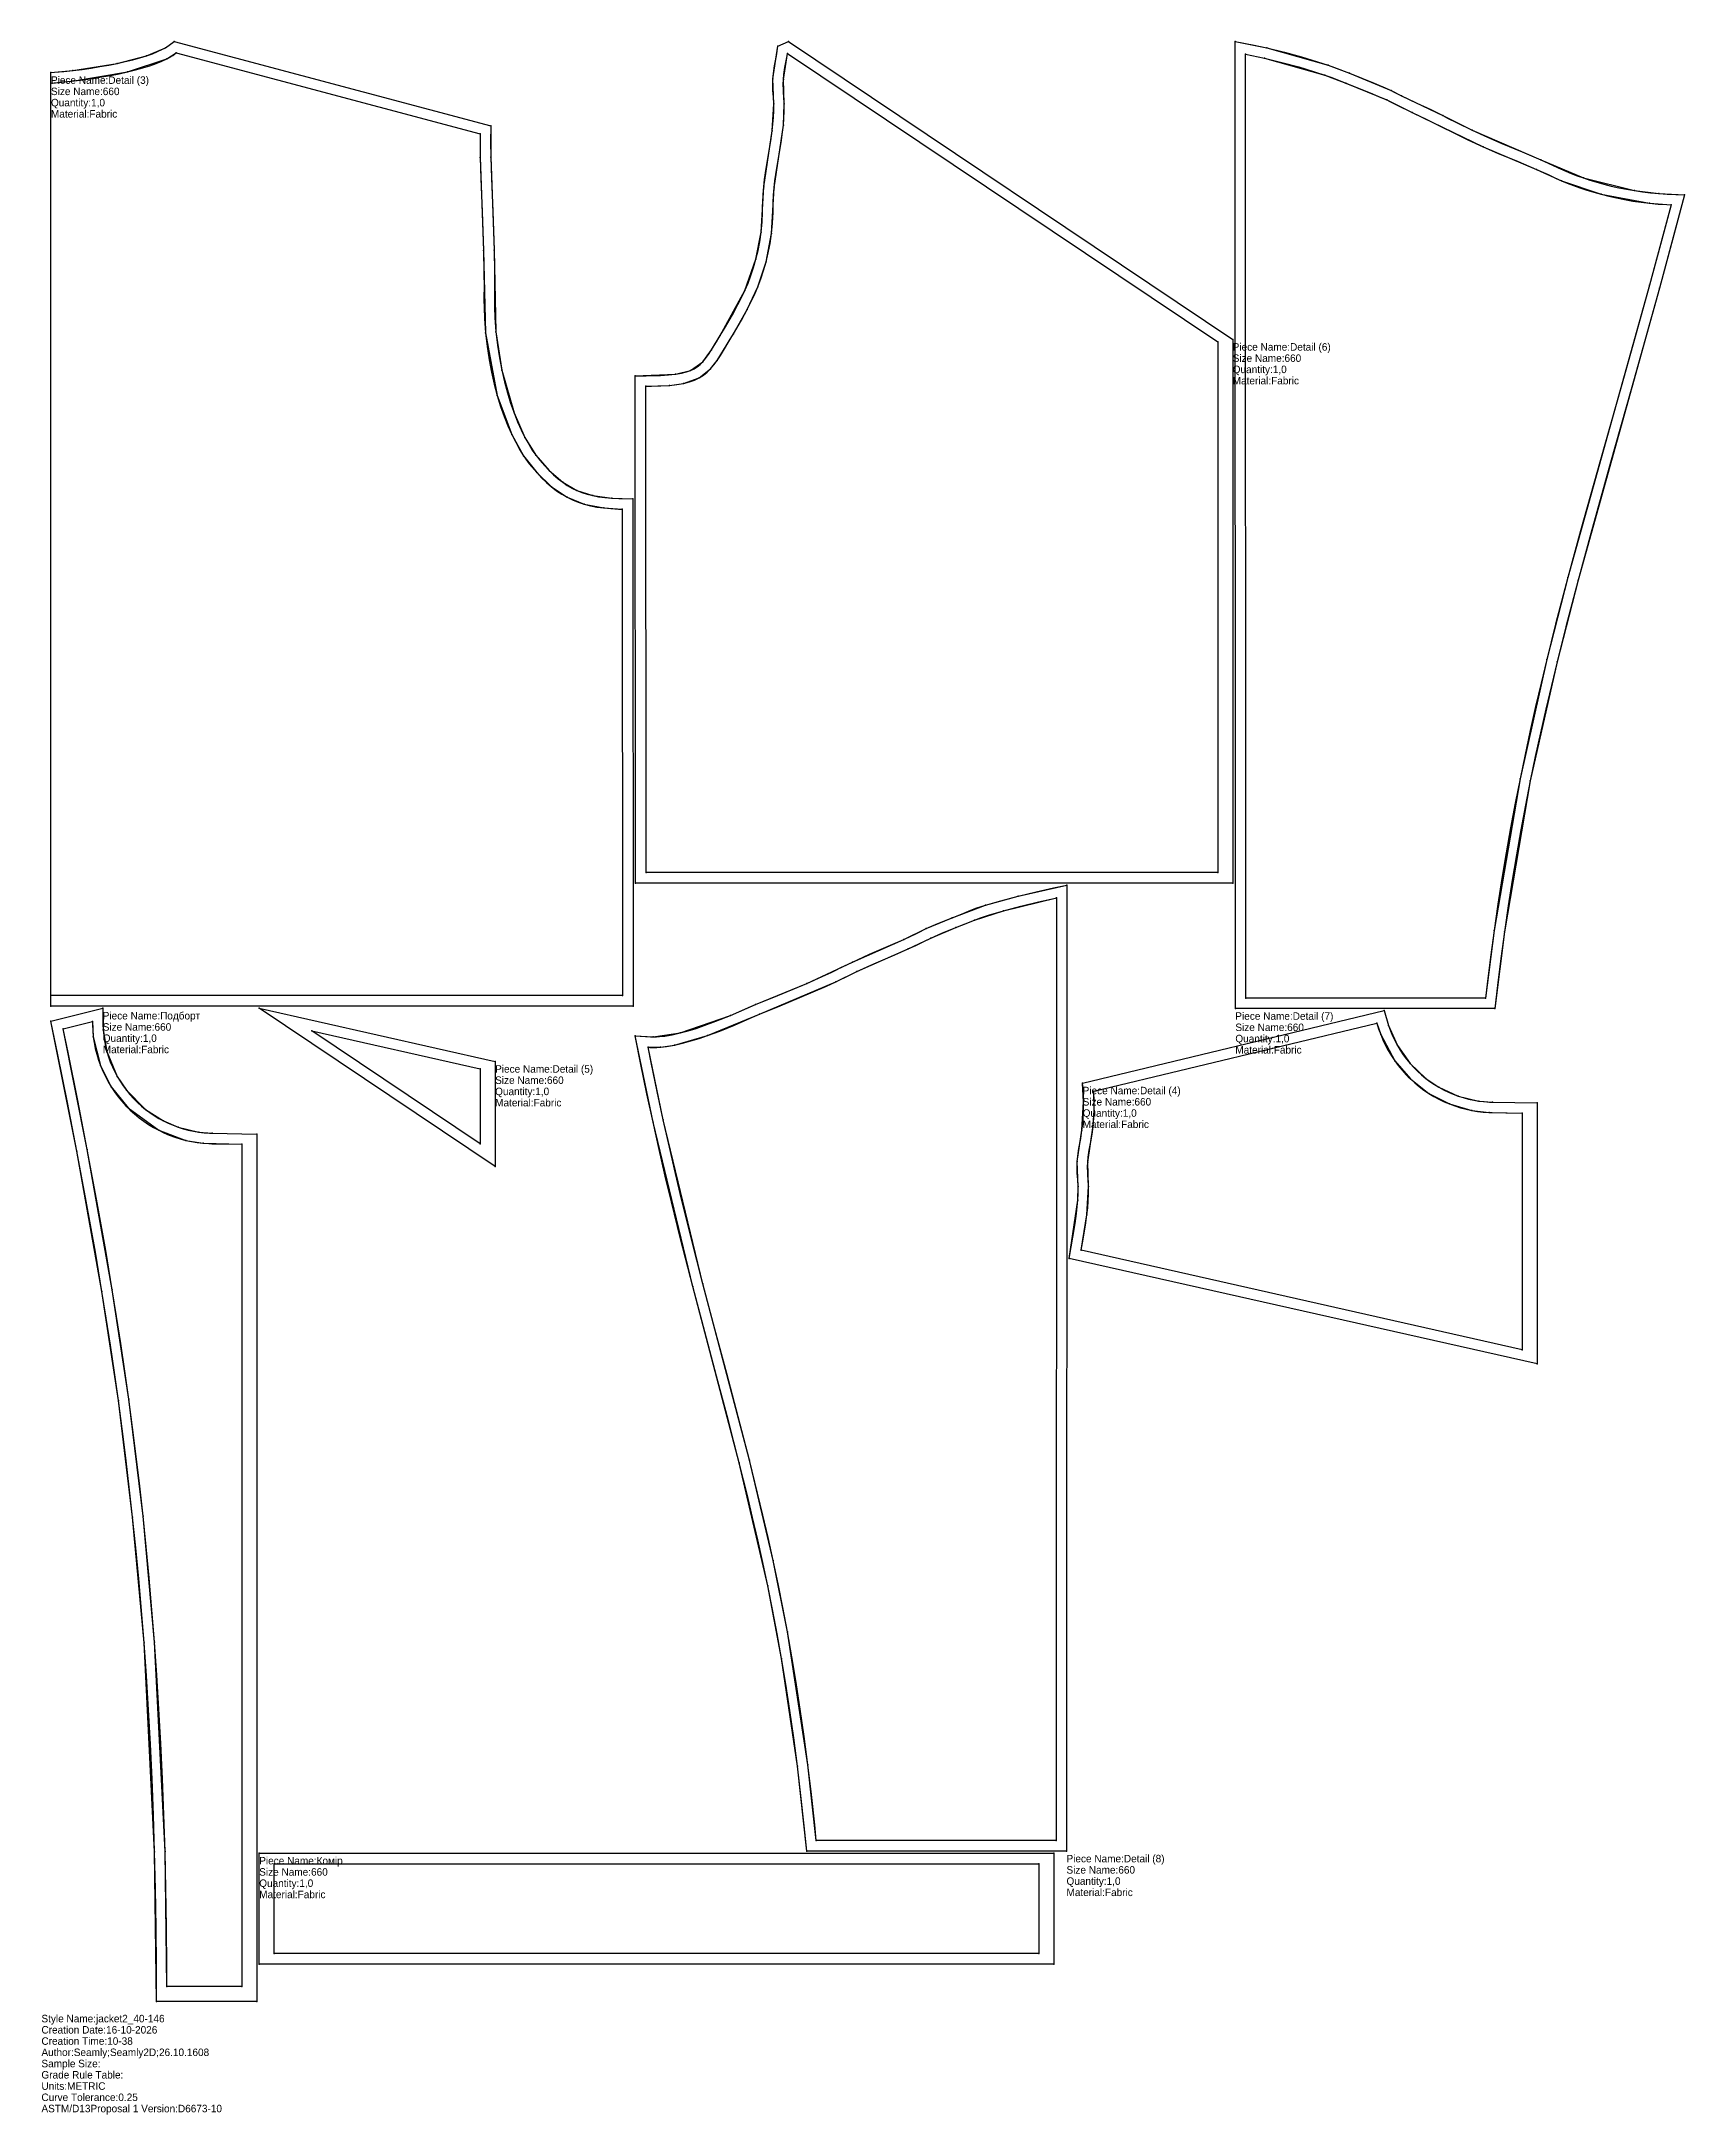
# Model space of a CAD drawing. Extents: x 0 to 1096, y -69 to 1314.
import ezdxf

# ---------------------------------------------------------------- set-up
doc = ezdxf.new("R2010")
doc.units = 0

# ---------------------------------------------------------------- blocks, each defined once
blk = doc.blocks.new('piece-177_s660_M')
at = {"layer": '1'}
blk.add_lwpolyline([(40.87, 668.87), (41.15, 654.38), (43.65, 640.01), (50.58, 623.27), (56.65, 614.18), (69.44, 601.35), (81.39, 593.7), (91.15, 589.54), (104.94, 586.22), (113.9, 585.51), (143.7, 584.91), (143.7, 6.47), (76.72, 6.47), (75.48, 106.28), (68.41, 245.53), (60.79, 329.41), (51.31, 407.24), (40.38, 479.96), (23.71, 573.43), (6.35, 660.19)], close=True, dxfattribs=at)
at = {"layer": '14'}
blk.add_lwpolyline([(33.95, 659.91), (34.56, 649.87), (39.4, 630.59), (46.53, 616.41), (57.79, 602.34), (78.19, 587.46), (96.32, 580.74), (107.85, 578.83), (133.7, 578.11), (133.7, 16.48), (83.7, 16.48), (82.48, 106.47), (75.39, 246.05), (67.75, 330.15), (58.25, 408.19), (47.28, 481.1), (30.58, 574.74), (14.55, 655.03)], close=True, dxfattribs=at)
at = {"layer": '2'}
for p in [(40.87, 668.87), (6.35, 660.19), (14.55, 655.03), (33.95, 659.91), (143.7, 584.91), (133.7, 578.11), (83.7, 16.48), (133.7, 16.48), (76.72, 6.47), (143.7, 6.47)]:
    blk.add_point(p, dxfattribs=at)
at = {"layer": '3'}
for p in [(34.56, 649.87), (41.15, 654.38), (43.65, 640.01), (39.4, 630.59), (50.58, 623.27), (46.53, 616.41), (56.65, 614.18), (57.79, 602.34), (69.44, 601.35), (78.19, 587.46), (81.39, 593.7), (91.15, 589.54), (96.32, 580.74), (104.94, 586.22), (113.9, 585.51), (23.71, 573.43), (30.58, 574.74), (107.85, 578.83), (40.38, 479.96), (47.28, 481.1), (51.31, 407.24), (58.25, 408.19), (60.79, 329.41), (67.75, 330.15), (68.41, 245.53), (75.39, 246.05), (75.48, 106.28), (82.48, 106.47)]:
    blk.add_point(p, dxfattribs=at)
at = {"layer": '84'}
blk.add_lwpolyline([(40.87, 668.87), (40.96, 658.09), (41.15, 654.38), (41.51, 650.73), (42.05, 647.12), (42.76, 643.54), (43.65, 640.01), (44.71, 636.53), (45.93, 633.11), (47.32, 629.76), (48.87, 626.48), (50.58, 623.27), (52.45, 620.15), (54.48, 617.11), (56.65, 614.18), (58.98, 611.34), (61.47, 608.59), (62.74, 607.29), (64.01, 606.05), (66.68, 603.62), (69.44, 601.35), (72.3, 599.22), (75.24, 597.23), (78.28, 595.39), (81.39, 593.7), (84.58, 592.16), (87.83, 590.77), (91.15, 589.54), (94.53, 588.47), (97.95, 587.55), (101.43, 586.81), (104.94, 586.22), (108.49, 585.81), (112.1, 585.56), (113.9, 585.51), (143.7, 584.91), (143.7, 6.47), (76.72, 6.47), (76.68, 29.74), (76.47, 55.8), (76.07, 81.31), (75.48, 106.28), (74.71, 130.71), (73.77, 154.64), (72.67, 178.07), (71.4, 201.02), (69.98, 223.5), (68.41, 245.53), (66.7, 267.12), (64.86, 288.28), (62.89, 309.04), (60.79, 329.41), (58.58, 349.4), (56.26, 369.02), (53.83, 388.29), (51.31, 407.24), (48.7, 425.86), (46, 444.18), (43.23, 462.21), (40.38, 479.96), (35.99, 506.15), (29.93, 540.2), (23.71, 573.43), (17.35, 605.94), (10.92, 637.87), (6.35, 660.19)], close=True, dxfattribs=at)
at = {"layer": '87'}
blk.add_lwpolyline([(33.95, 659.91), (33.96, 657.88), (34.17, 653.86), (34.56, 649.87), (35.15, 645.91), (35.93, 642), (36.9, 638.14), (38.06, 634.33), (39.4, 630.59), (40.92, 626.92), (42.62, 623.33), (44.49, 619.82), (46.53, 616.41), (48.75, 613.09), (51.13, 609.87), (53.67, 606.77), (56.37, 603.78), (57.79, 602.34), (59.2, 600.96), (62.1, 598.32), (65.12, 595.83), (68.25, 593.5), (71.47, 591.33), (74.79, 589.32), (78.19, 587.46), (81.68, 585.78), (85.24, 584.26), (88.87, 582.92), (92.57, 581.74), (96.32, 580.74), (100.12, 579.93), (103.96, 579.29), (107.85, 578.83), (111.76, 578.57), (113.73, 578.51), (133.7, 578.11), (133.7, 16.48), (83.7, 16.48), (83.67, 29.77), (83.47, 55.89), (83.06, 81.45), (82.48, 106.47), (81.71, 130.96), (80.77, 154.95), (79.66, 178.43), (78.39, 201.43), (76.96, 223.97), (75.39, 246.05), (73.68, 267.7), (71.83, 288.92), (69.85, 309.73), (67.75, 330.15), (65.53, 350.19), (63.21, 369.87), (60.77, 389.19), (58.25, 408.19), (55.63, 426.86), (52.92, 445.22), (50.14, 463.3), (47.28, 481.1), (42.89, 507.34), (36.82, 541.46), (30.58, 574.74), (24.22, 607.3), (17.78, 639.26), (14.55, 655.03)], close=True, dxfattribs=at)
at = {"layer": '1'}
for s, p in [('Piece Name:Подборт', (40.87, 661.37)), ('Size Name:660', (40.87, 653.87)), ('Quantity:1,0', (40.87, 646.37)), ('Material:Fabric', (40.87, 638.87))]:
    blk.add_text(s, height=5, dxfattribs=at).set_placement(p)
blk = doc.blocks.new('piece-178_s660_M')
at = {"layer": '1'}
blk.add_lwpolyline([(145.26, 105.3), (675.24, 105.3), (675.24, 31.3), (145.26, 31.3)], close=True, dxfattribs=at)
at = {"layer": '14'}
blk.add_lwpolyline([(155.25, 98.3), (665.24, 98.3), (665.24, 38.3), (155.25, 38.3)], close=True, dxfattribs=at)
at = {"layer": '2'}
for p in [(145.26, 105.3), (155.25, 98.3), (665.24, 98.3), (675.24, 105.3), (145.26, 31.3), (155.25, 38.3), (665.24, 38.3), (675.24, 31.3)]:
    blk.add_point(p, dxfattribs=at)
at = {"layer": '84'}
blk.add_lwpolyline([(145.26, 105.3), (675.24, 105.3), (675.24, 31.3), (145.26, 31.3)], close=True, dxfattribs=at)
at = {"layer": '87'}
blk.add_lwpolyline([(155.25, 98.3), (665.24, 98.3), (665.24, 38.3), (155.25, 38.3)], close=True, dxfattribs=at)
at = {"layer": '1'}
for s, p in [('Piece Name:Комір', (145.26, 97.8)), ('Size Name:660', (145.26, 90.3)), ('Quantity:1,0', (145.26, 82.8)), ('Material:Fabric', (145.26, 75.3))]:
    blk.add_text(s, height=5, dxfattribs=at).set_placement(p)
blk = doc.blocks.new('piece_Detail_s660_M')
at = {"layer": '1'}
blk.add_lwpolyline([(6.35, 1292.88), (20.98, 1294.28), (50.46, 1299.03), (70.1, 1304.11), (82.7, 1309.5), (88.46, 1313.66), (299.67, 1257.39), (299.66, 1236.39), (301.92, 1174.49), (303.17, 1120), (307.01, 1094.44), (315.2, 1066.05), (322.51, 1049.58), (329.79, 1037.77), (338.61, 1027.52), (347.67, 1019.65), (357.08, 1014.26), (367.69, 1010.82), (380.38, 1009.05), (394.41, 1008.59), (394.62, 670.34), (6.35, 670.34)], close=True, dxfattribs=at)
at = {"layer": '14'}
blk.add_lwpolyline([(6.35, 1285.86), (21.8, 1287.33), (57.43, 1293.4), (83.61, 1301.98), (89.88, 1306.03), (292.62, 1252.03), (292.66, 1236.25), (294.92, 1174.31), (296.2, 1119.35), (304.05, 1077.43), (313.7, 1051.59), (321.57, 1037.32), (330.35, 1026.11), (340.22, 1016.55), (350.59, 1009.62), (362.02, 1005.04), (375.07, 1002.51), (387.41, 1001.75), (387.61, 677.34), (6.35, 677.34)], close=True, dxfattribs=at)
at = {"layer": '2'}
for p in [(88.46, 1313.66), (89.88, 1306.03), (6.35, 1292.88), (6.35, 1285.86), (292.62, 1252.03), (299.67, 1257.39), (387.41, 1001.75), (394.41, 1008.59), (6.35, 677.34), (6.35, 670.34), (387.61, 677.34), (394.62, 670.34)]:
    blk.add_point(p, dxfattribs=at)
at = {"layer": '3'}
for p in [(70.1, 1304.11), (82.7, 1309.5), (83.61, 1301.98), (20.98, 1294.28), (21.8, 1287.33), (50.46, 1299.03), (57.43, 1293.4), (292.66, 1236.25), (299.66, 1236.39), (294.92, 1174.31), (301.92, 1174.49), (303.17, 1120), (296.2, 1119.35), (307.01, 1094.44), (304.05, 1077.43), (315.2, 1066.05), (313.7, 1051.59), (321.57, 1037.32), (322.51, 1049.58), (329.79, 1037.77), (330.35, 1026.11), (338.61, 1027.52), (340.22, 1016.55), (347.67, 1019.65), (350.59, 1009.62), (357.08, 1014.26), (367.69, 1010.82), (362.02, 1005.04), (375.07, 1002.51), (380.38, 1009.05)]:
    blk.add_point(p, dxfattribs=at)
at = {"layer": '84'}
blk.add_lwpolyline([(6.35, 1292.88), (8.82, 1293.07), (14.89, 1293.62), (20.98, 1294.28), (27.07, 1295.05), (33.11, 1295.92), (39.05, 1296.87), (44.85, 1297.91), (50.46, 1299.03), (55.84, 1300.22), (60.94, 1301.46), (65.71, 1302.77), (70.1, 1304.11), (74.06, 1305.48), (77.51, 1306.86), (80.4, 1308.21), (82.7, 1309.5), (83.54, 1310.09), (88.46, 1313.66), (299.67, 1257.39), (299.57, 1246.68), (299.66, 1236.39), (300.09, 1222.48), (301.05, 1200.28), (301.92, 1174.49), (302.15, 1159.83), (302.2, 1149.31), (302.17, 1143.78), (302.16, 1141.3), (302.23, 1136.43), (302.49, 1129.25), (303.17, 1120), (304.17, 1111.1), (305.46, 1102.58), (307.01, 1094.44), (308.8, 1086.7), (310.77, 1079.38), (312.92, 1072.49), (315.2, 1066.05), (317.58, 1060.07), (320.03, 1054.57), (322.51, 1049.58), (324.99, 1045.1), (327.42, 1041.17), (329.79, 1037.77), (330.9, 1036.34), (332.45, 1034.41), (335.56, 1030.78), (338.61, 1027.52), (341.64, 1024.59), (344.65, 1021.97), (347.67, 1019.65), (350.73, 1017.61), (353.86, 1015.82), (357.08, 1014.26), (360.44, 1012.91), (363.97, 1011.77), (367.69, 1010.82), (371.65, 1010.05), (375.87, 1009.47), (380.38, 1009.05), (385.21, 1008.81), (394.41, 1008.59), (394.62, 670.34), (6.35, 670.34)], close=True, dxfattribs=at)
at = {"layer": '87'}
blk.add_lwpolyline([(6.35, 1285.86), (9.41, 1286.09), (15.59, 1286.66), (21.8, 1287.33), (28, 1288.11), (34.16, 1288.99), (40.22, 1289.97), (46.15, 1291.03), (51.9, 1292.18), (57.43, 1293.4), (62.7, 1294.69), (67.66, 1296.04), (72.27, 1297.45), (76.5, 1298.92), (80.29, 1300.43), (83.61, 1301.98), (86.41, 1303.57), (87.58, 1304.37), (89.88, 1306.03), (292.62, 1252.03), (292.57, 1246.68), (292.66, 1236.25), (293.09, 1222.22), (294.05, 1200.01), (294.92, 1174.31), (295.15, 1159.76), (295.2, 1149.32), (295.17, 1143.8), (295.16, 1141.26), (295.23, 1136.25), (295.5, 1128.87), (296.2, 1119.35), (297.23, 1110.19), (298.56, 1101.4), (300.16, 1093), (302, 1085.01), (304.05, 1077.43), (306.28, 1070.28), (308.65, 1063.58), (311.13, 1057.35), (313.7, 1051.59), (316.31, 1046.32), (318.95, 1041.56), (321.57, 1037.32), (324.15, 1033.62), (325.41, 1032), (327.06, 1029.94), (330.35, 1026.11), (333.62, 1022.61), (336.9, 1019.43), (340.22, 1016.55), (343.6, 1013.96), (347.05, 1011.66), (350.59, 1009.62), (354.26, 1007.85), (358.06, 1006.33), (362.02, 1005.04), (366.16, 1003.99), (370.5, 1003.15), (375.07, 1002.51), (379.88, 1002.07), (384.96, 1001.81), (387.41, 1001.75), (387.61, 677.34), (6.35, 677.34)], close=True, dxfattribs=at)
at = {"layer": '1'}
for s, p in [('Piece Name:Detail (3)', (6.35, 1285.38)), ('Size Name:660', (6.35, 1277.88)), ('Quantity:1,0', (6.35, 1270.38)), ('Material:Fabric', (6.35, 1262.88))]:
    blk.add_text(s, height=5, dxfattribs=at).set_placement(p)
blk = doc.blocks.new('piece_Detail_s660-180_M')
at = {"layer": '1'}
blk.add_lwpolyline([(694.47, 618.96), (895.55, 667.28), (898.56, 657.28), (904.44, 644.02), (912.83, 632.09), (923.3, 622.1), (932.13, 616.14), (945, 610.29), (958.79, 606.98), (967.75, 606.26), (997.55, 605.67), (997.55, 431.69), (685.54, 502.05), (691.25, 540.87), (691.48, 549.86), (690.91, 566.67), (694.04, 587.47), (695.14, 606.46)], close=True, dxfattribs=at)
at = {"layer": '14'}
blk.add_lwpolyline([(701.9, 613.55), (890.75, 658.93), (893.25, 651.35), (902.6, 633.84), (913.05, 621.71), (925.32, 612.08), (939.09, 605.02), (953.97, 600.68), (965.62, 599.32), (987.55, 598.87), (987.55, 441.12), (693.53, 507.42), (697.31, 531.07), (698.48, 550), (697.9, 566.21), (701.48, 590.74), (702.11, 600.67)], close=True, dxfattribs=at)
at = {"layer": '2'}
for p in [(895.55, 667.28), (890.75, 658.93), (694.47, 618.96), (701.9, 613.55), (987.55, 598.87), (997.55, 605.67), (685.54, 502.05), (693.53, 507.42), (987.55, 441.12), (997.55, 431.69)]:
    blk.add_point(p, dxfattribs=at)
at = {"layer": '3'}
for p in [(893.25, 651.35), (898.56, 657.28), (904.44, 644.02), (902.6, 633.84), (912.83, 632.09), (913.05, 621.71), (923.3, 622.1), (925.32, 612.08), (932.13, 616.14), (945, 610.29), (695.14, 606.46), (702.11, 600.67), (939.09, 605.02), (953.97, 600.68), (958.79, 606.98), (965.62, 599.32), (967.75, 606.26), (694.04, 587.47), (701.48, 590.74), (690.91, 566.67), (697.9, 566.21), (691.25, 540.87), (691.48, 549.86), (698.48, 550), (697.31, 531.07)]:
    blk.add_point(p, dxfattribs=at)
at = {"layer": '84'}
blk.add_lwpolyline([(694.47, 618.96), (895.55, 667.28), (898.56, 657.28), (899.78, 653.87), (901.17, 650.52), (902.73, 647.23), (904.44, 644.02), (906.31, 640.9), (908.33, 637.87), (910.5, 634.93), (912.83, 632.09), (915.32, 629.34), (916.6, 628.04), (917.86, 626.8), (920.54, 624.37), (923.3, 622.1), (926.15, 619.97), (929.1, 617.98), (932.13, 616.14), (935.24, 614.45), (938.43, 612.91), (941.68, 611.52), (945, 610.29), (948.38, 609.22), (951.81, 608.31), (955.28, 607.56), (958.79, 606.98), (962.35, 606.56), (965.95, 606.31), (967.75, 606.26), (997.55, 605.67), (997.55, 431.69), (685.54, 502.05), (687.88, 516.1), (689.4, 525.21), (690.37, 531.96), (690.88, 536.41), (691.25, 540.87), (691.46, 545.35), (691.48, 549.86), (691.27, 554.45), (691.07, 556.8), (690.89, 558.9), (690.78, 562.89), (690.91, 566.67), (691.25, 570.26), (691.99, 575.3), (693.19, 581.99), (694.04, 587.47), (694.52, 591.44), (694.89, 595.87), (695.11, 600.84), (695.14, 606.46), (694.94, 612.78)], close=True, dxfattribs=at)
at = {"layer": '87'}
blk.add_lwpolyline([(701.9, 613.55), (890.75, 658.93), (891.91, 655.09), (893.25, 651.35), (894.77, 647.68), (896.47, 644.09), (898.34, 640.58), (900.39, 637.16), (902.6, 633.84), (904.98, 630.63), (907.52, 627.52), (910.23, 624.54), (911.65, 623.09), (913.05, 621.71), (915.96, 619.07), (918.97, 616.59), (922.1, 614.26), (925.32, 612.08), (928.64, 610.07), (932.05, 608.22), (935.53, 606.53), (939.09, 605.02), (942.72, 603.67), (946.42, 602.5), (950.17, 601.5), (953.97, 600.68), (957.82, 600.04), (961.7, 599.59), (965.62, 599.32), (967.58, 599.27), (987.55, 598.87), (987.55, 441.12), (693.53, 507.42), (694.78, 514.94), (696.32, 524.14), (697.31, 531.07), (697.84, 535.72), (698.24, 540.42), (698.46, 545.17), (698.48, 550), (698.26, 554.91), (698.04, 557.4), (697.88, 559.3), (697.78, 562.86), (697.9, 566.21), (698.21, 569.42), (698.9, 574.17), (700.1, 580.84), (700.98, 586.51), (701.48, 590.74), (701.88, 595.43), (702.11, 600.67), (702.14, 606.55), (701.93, 613.16)], close=True, dxfattribs=at)
at = {"layer": '1'}
for s, p in [('Size Name:660', (694.47, 603.96)), ('Piece Name:Detail (4)', (694.47, 611.46)), ('Quantity:1,0', (694.47, 596.46)), ('Material:Fabric', (694.47, 588.96))]:
    blk.add_text(s, height=5, dxfattribs=at).set_placement(p)
blk = doc.blocks.new('piece_Detail_s660-181_M')
at = {"layer": '1'}
blk.add_lwpolyline([(302.61, 633.38), (302.61, 563.32), (145.26, 668.87)], close=True, dxfattribs=at)
at = {"layer": '14'}
blk.add_lwpolyline([(292.62, 628.46), (292.62, 578.46), (180.31, 653.79)], close=True, dxfattribs=at)
at = {"layer": '2'}
for p in [(145.26, 668.87), (180.31, 653.79), (292.62, 628.46), (302.61, 633.38), (292.62, 578.46), (302.61, 563.32)]:
    blk.add_point(p, dxfattribs=at)
at = {"layer": '84'}
blk.add_lwpolyline([(302.61, 633.38), (302.61, 563.32), (145.26, 668.87)], close=True, dxfattribs=at)
at = {"layer": '87'}
blk.add_lwpolyline([(292.62, 628.46), (292.62, 578.46), (180.31, 653.79)], close=True, dxfattribs=at)
at = {"layer": '1'}
for s, p in [('Size Name:660', (302.61, 618.38)), ('Piece Name:Detail (5)', (302.61, 625.88)), ('Quantity:1,0', (302.61, 610.88)), ('Material:Fabric', (302.61, 603.38))]:
    blk.add_text(s, height=5, dxfattribs=at).set_placement(p)
blk = doc.blocks.new('piece_Detail_s660-182_M')
at = {"layer": '1'}
blk.add_lwpolyline([(794.55, 1114.94), (794.55, 752.33), (396.29, 752.33), (396.08, 1090.75), (422.89, 1091.76), (432.97, 1094.26), (441.15, 1100.08), (446.94, 1107.97), (452.8, 1117.59), (469.2, 1147.64), (476.6, 1168.4), (480.02, 1186.42), (481.74, 1216.63), (487.36, 1254.06), (488.47, 1271.96), (487.91, 1288.76), (491.25, 1310.61), (498.27, 1313.66)], close=True, dxfattribs=at)
at = {"layer": '14'}
blk.add_lwpolyline([(784.55, 1113.22), (784.55, 759.33), (403.29, 759.33), (403.09, 1083.75), (418.85, 1084.27), (428.29, 1085.58), (438.73, 1089.26), (446.31, 1095.34), (450.67, 1100.92), (461.55, 1118.56), (470.79, 1134.9), (477.8, 1149.94), (483.37, 1166.62), (486.97, 1185.59), (488.71, 1215.95), (494.84, 1257.82), (495.47, 1272.1), (494.9, 1288.31), (497.54, 1305.71)], close=True, dxfattribs=at)
at = {"layer": '2'}
for p in [(498.27, 1313.66), (491.25, 1310.61), (497.54, 1305.71), (784.55, 1113.22), (794.55, 1114.94), (396.08, 1090.75), (403.09, 1083.75), (396.29, 752.33), (403.29, 759.33), (784.55, 759.33), (794.55, 752.33)]:
    blk.add_point(p, dxfattribs=at)
at = {"layer": '3'}
for p in [(487.91, 1288.76), (494.9, 1288.31), (495.47, 1272.1), (488.47, 1271.96), (487.36, 1254.06), (494.84, 1257.82), (481.74, 1216.63), (488.71, 1215.95), (480.02, 1186.42), (486.97, 1185.59), (476.6, 1168.4), (483.37, 1166.62), (469.2, 1147.64), (477.8, 1149.94), (470.79, 1134.9), (446.94, 1107.97), (452.8, 1117.59), (461.55, 1118.56), (432.97, 1094.26), (441.15, 1100.08), (446.31, 1095.34), (450.67, 1100.92), (418.85, 1084.27), (422.89, 1091.76), (428.29, 1085.58), (438.73, 1089.26)]:
    blk.add_point(p, dxfattribs=at)
at = {"layer": '84'}
blk.add_lwpolyline([(794.55, 1114.94), (794.55, 752.33), (396.29, 752.33), (396.08, 1090.75), (403.28, 1090.75), (406.7, 1090.76), (412.88, 1090.92), (418.26, 1091.25), (422.89, 1091.76), (426.84, 1092.43), (430.18, 1093.27), (432.97, 1094.26), (435.33, 1095.39), (437.4, 1096.7), (439.3, 1098.24), (441.15, 1100.08), (443, 1102.29), (444.92, 1104.92), (446.94, 1107.97), (450.28, 1113.38), (452.8, 1117.59), (455.52, 1122.12), (460.83, 1131.22), (464.58, 1138.15), (466.95, 1142.84), (469.2, 1147.64), (471.3, 1152.56), (473.25, 1157.65), (475.02, 1162.92), (476.6, 1168.4), (477.98, 1174.13), (479.12, 1180.12), (480.02, 1186.42), (480.65, 1193.05), (481, 1200.06), (481.05, 1203.74), (481.08, 1206.36), (481.32, 1211.55), (481.74, 1216.63), (482.3, 1221.6), (483.32, 1228.84), (484.87, 1238.19), (486.4, 1247.31), (487.36, 1254.06), (487.87, 1258.51), (488.25, 1262.97), (488.46, 1267.45), (488.47, 1271.96), (488.27, 1276.55), (488.07, 1278.9), (487.89, 1281), (487.77, 1284.99), (487.91, 1288.76), (488.25, 1292.36), (488.99, 1297.4), (490.19, 1304.11), (491.25, 1310.61), (498.27, 1313.66)], close=True, dxfattribs=at)
at = {"layer": '87'}
blk.add_lwpolyline([(784.55, 1113.22), (784.55, 759.33), (403.29, 759.33), (403.09, 1083.75), (403.29, 1083.75), (406.8, 1083.76), (413.19, 1083.92), (418.85, 1084.27), (423.87, 1084.82), (428.29, 1085.58), (432.2, 1086.56), (435.66, 1087.78), (438.73, 1089.26), (441.48, 1091), (443.99, 1093.03), (446.31, 1095.34), (448.52, 1097.97), (450.67, 1100.92), (452.84, 1104.2), (456.26, 1109.74), (458.81, 1113.99), (461.55, 1118.56), (466.93, 1127.79), (470.79, 1134.9), (473.25, 1139.77), (475.59, 1144.78), (477.8, 1149.94), (479.84, 1155.28), (481.71, 1160.84), (483.37, 1166.62), (484.82, 1172.65), (486.03, 1178.97), (486.97, 1185.59), (487.64, 1192.54), (488, 1199.84), (488.05, 1203.65), (488.08, 1206.16), (488.31, 1211.1), (488.71, 1215.95), (489.24, 1220.72), (490.24, 1227.78), (491.78, 1237.04), (493.32, 1246.24), (494.31, 1253.17), (494.84, 1257.82), (495.23, 1262.52), (495.45, 1267.27), (495.47, 1272.1), (495.26, 1277), (495.04, 1279.5), (494.88, 1281.4), (494.78, 1284.96), (494.9, 1288.31), (495.2, 1291.52), (495.9, 1296.27), (497.09, 1302.94), (497.54, 1305.71)], close=True, dxfattribs=at)
at = {"layer": '1'}
for s, p in [('Piece Name:Detail (6)', (794.55, 1107.44)), ('Size Name:660', (794.55, 1099.94)), ('Quantity:1,0', (794.55, 1092.44)), ('Material:Fabric', (794.55, 1084.94))]:
    blk.add_text(s, height=5, dxfattribs=at).set_placement(p)
blk = doc.blocks.new('piece_Detail_s660-183_M')
at = {"layer": '1'}
blk.add_lwpolyline([(796.32, 668.63), (796.13, 1313.66), (817.32, 1309.33), (858.24, 1297.86), (872.55, 1292.42), (900.26, 1280.95), (907.24, 1277.49), (934.8, 1264.18), (954.39, 1254.42), (1000, 1234.73), (1028.46, 1222.63), (1062.5, 1214.15), (1078.81, 1212.2), (1095.93, 1211.44), (1079.28, 1149.17), (1024.89, 954.28), (1010.89, 899.79), (993.05, 820.58), (975.8, 719.8), (969.49, 668.63)], close=True, dxfattribs=at)
at = {"layer": '14'}
blk.add_lwpolyline([(803.32, 675.63), (803.13, 1305.15), (815.74, 1302.51), (855.96, 1291.24), (869.98, 1285.91), (897.28, 1274.62), (914.3, 1266.3), (961.59, 1243.43), (997.22, 1228.3), (1013.88, 1220.73), (1040.34, 1211.72), (1072.57, 1205.74), (1086.93, 1204.76), (1072.53, 1151.02), (1018.13, 956.08), (1004.1, 901.46), (986.19, 821.97), (968.87, 720.76), (963.24, 675.63)], close=True, dxfattribs=at)
at = {"layer": '2'}
for p in [(796.13, 1313.66), (803.13, 1305.15), (1086.93, 1204.76), (1095.93, 1211.44), (796.32, 668.63), (803.32, 675.63), (963.24, 675.63), (969.49, 668.63)]:
    blk.add_point(p, dxfattribs=at)
at = {"layer": '3'}
for p in [(815.74, 1302.51), (817.32, 1309.33), (855.96, 1291.24), (858.24, 1297.86), (869.98, 1285.91), (872.55, 1292.42), (897.28, 1274.62), (900.26, 1280.95), (907.24, 1277.49), (914.3, 1266.3), (934.8, 1264.18), (954.39, 1254.42), (961.59, 1243.43), (1000, 1234.73), (997.22, 1228.3), (1013.88, 1220.73), (1028.46, 1222.63), (1040.34, 1211.72), (1062.5, 1214.15), (1072.57, 1205.74), (1078.81, 1212.2), (1072.53, 1151.02), (1079.28, 1149.17), (1018.13, 956.08), (1024.89, 954.28), (1004.1, 901.46), (1010.89, 899.79), (986.19, 821.97), (993.05, 820.58), (968.87, 720.76), (975.8, 719.8)]:
    blk.add_point(p, dxfattribs=at)
at = {"layer": '84'}
blk.add_lwpolyline([(796.32, 668.63), (796.13, 1313.66), (808.79, 1311.17), (817.32, 1309.33), (829.04, 1306.47), (840.55, 1303.36), (851.22, 1300.18), (858.24, 1297.86), (862.38, 1296.38), (864.22, 1295.67), (872.55, 1292.42), (888.84, 1285.9), (896.16, 1282.8), (900.26, 1280.95), (901.92, 1280.14), (907.24, 1277.49), (917.33, 1272.61), (926.61, 1268.17), (934.8, 1264.18), (938.32, 1262.37), (943.83, 1259.54), (954.39, 1254.42), (964.44, 1249.83), (974, 1245.67), (987.57, 1239.98), (1000, 1234.73), (1007.83, 1231.24), (1011.56, 1229.48), (1013.19, 1228.7), (1016.65, 1227.16), (1020.35, 1225.63), (1024.29, 1224.11), (1028.46, 1222.63), (1032.83, 1221.19), (1037.4, 1219.8), (1042.14, 1218.49), (1047.03, 1217.25), (1052.07, 1216.11), (1057.23, 1215.07), (1062.5, 1214.15), (1067.87, 1213.36), (1073.31, 1212.7), (1078.81, 1212.2), (1084.38, 1211.86), (1095.93, 1211.44), (1088.88, 1184.68), (1079.28, 1149.17), (1069.76, 1114.81), (1060.37, 1081.44), (1046.58, 1032.79), (1033.37, 985.47), (1024.89, 954.28), (1016.75, 923.17), (1010.89, 899.79), (1007.11, 884.15), (1003.42, 868.43), (999.85, 852.61), (996.39, 836.67), (993.05, 820.58), (989.84, 804.33), (986.75, 787.89), (983.8, 771.24), (980.99, 754.36), (978.32, 737.22), (975.8, 719.8), (973.44, 702.07), (971.23, 684.02), (969.49, 668.63)], close=True, dxfattribs=at)
at = {"layer": '87'}
blk.add_lwpolyline([(803.32, 675.63), (803.13, 1305.15), (807.38, 1304.32), (815.74, 1302.51), (827.29, 1299.69), (838.64, 1296.63), (849.12, 1293.5), (855.96, 1291.24), (859.94, 1289.81), (861.7, 1289.14), (869.98, 1285.91), (886.17, 1279.43), (893.35, 1276.39), (897.28, 1274.62), (898.82, 1273.86), (904.15, 1271.21), (914.3, 1266.3), (923.57, 1261.86), (931.67, 1257.92), (935.13, 1256.15), (940.7, 1253.28), (951.41, 1248.08), (961.59, 1243.43), (971.25, 1239.23), (984.85, 1233.52), (997.22, 1228.3), (1004.91, 1224.88), (1008.56, 1223.15), (1010.26, 1222.34), (1013.88, 1220.73), (1017.75, 1219.13), (1021.86, 1217.55), (1026.19, 1216.01), (1030.72, 1214.51), (1035.44, 1213.08), (1040.34, 1211.72), (1045.4, 1210.44), (1050.6, 1209.26), (1055.94, 1208.19), (1061.39, 1207.24), (1066.94, 1206.42), (1072.57, 1205.74), (1078.27, 1205.22), (1084.03, 1204.86), (1086.93, 1204.76), (1082.12, 1186.48), (1072.53, 1151.02), (1063.02, 1116.7), (1053.63, 1083.35), (1039.84, 1034.68), (1026.62, 987.33), (1018.13, 956.08), (1009.97, 924.91), (1004.1, 901.46), (1000.3, 885.77), (996.6, 870), (993.02, 854.12), (989.54, 838.12), (986.19, 821.97), (982.96, 805.66), (979.87, 789.15), (976.9, 772.43), (974.08, 755.47), (971.4, 738.25), (968.87, 720.76), (966.49, 702.96), (964.28, 684.84), (963.24, 675.63)], close=True, dxfattribs=at)
at = {"layer": '1'}
for s, p in [('Piece Name:Detail (7)', (796.32, 661.13)), ('Size Name:660', (796.32, 653.63)), ('Quantity:1,0', (796.32, 646.13)), ('Material:Fabric', (796.32, 638.63))]:
    blk.add_text(s, height=5, dxfattribs=at).set_placement(p)
blk = doc.blocks.new('piece_Detail_s660-184_M')
at = {"layer": '1'}
blk.add_lwpolyline([(683.7, 106.69), (510.44, 106.69), (504.25, 163.3), (493.61, 235.1), (484.43, 283.65), (465.45, 365.64), (434.4, 483.31), (407.95, 592.9), (396.08, 650.41), (408.11, 649.69), (425.94, 652.35), (459.54, 664.04), (476.27, 671.31), (510.52, 685.46), (540.99, 699.68), (575.29, 714.75), (590.21, 721.96), (607.41, 729.15), (629.61, 737.59), (651.45, 743.66), (684, 750.89)], close=True, dxfattribs=at)
at = {"layer": '14'}
blk.add_lwpolyline([(676.71, 113.69), (516.78, 113.69), (511.2, 164.17), (497.54, 252.97), (488.01, 300.56), (472.23, 367.36), (441.17, 485.07), (414.79, 594.39), (404.73, 642.81), (413.01, 642.94), (422.16, 644.31), (444.31, 650.64), (479, 664.87), (529.78, 686.43), (543.93, 693.32), (578.18, 708.38), (593.11, 715.59), (610, 722.65), (622.41, 727.7), (641.77, 733.85), (676.99, 742.43)], close=True, dxfattribs=at)
at = {"layer": '2'}
for p in [(684, 750.89), (676.99, 742.43), (396.08, 650.41), (404.73, 642.81), (516.78, 113.69), (676.71, 113.69), (510.44, 106.69), (683.7, 106.69)]:
    blk.add_point(p, dxfattribs=at)
at = {"layer": '3'}
for p in [(629.61, 737.59), (641.77, 733.85), (651.45, 743.66), (590.21, 721.96), (607.41, 729.15), (610, 722.65), (622.41, 727.7), (575.29, 714.75), (578.18, 708.38), (593.11, 715.59), (540.99, 699.68), (543.93, 693.32), (510.52, 685.46), (529.78, 686.43), (459.54, 664.04), (476.27, 671.31), (479, 664.87), (425.94, 652.35), (444.31, 650.64), (408.11, 649.69), (413.01, 642.94), (422.16, 644.31), (407.95, 592.9), (414.79, 594.39), (441.17, 485.07), (434.4, 483.31), (465.45, 365.64), (472.23, 367.36), (488.01, 300.56), (484.43, 283.65), (497.54, 252.97), (493.61, 235.1), (504.25, 163.3), (511.2, 164.17)]:
    blk.add_point(p, dxfattribs=at)
at = {"layer": '84'}
blk.add_lwpolyline([(683.7, 106.69), (510.44, 106.69), (508.78, 123.47), (506.58, 143.75), (504.25, 163.3), (501.78, 182.16), (499.18, 200.38), (496.46, 218.01), (493.61, 235.1), (490.66, 251.71), (487.6, 267.87), (484.43, 283.65), (481.17, 299.08), (477.82, 314.22), (474.38, 329.12), (470.86, 343.82), (465.45, 365.64), (457.98, 394.5), (450.29, 423.47), (442.42, 452.94), (434.4, 483.31), (426.29, 514.95), (420.18, 539.81), (416.1, 556.96), (412.02, 574.63), (407.95, 592.9), (403.9, 611.79), (399.87, 631.36), (396.08, 650.41), (406.15, 649.73), (408.11, 649.69), (410.18, 649.75), (412.35, 649.91), (415.83, 650.31), (420.78, 651.18), (425.94, 652.35), (431.26, 653.79), (436.64, 655.44), (441.98, 657.25), (449.86, 660.14), (459.54, 664.04), (471.56, 669.26), (476.27, 671.31), (488.43, 676.33), (510.52, 685.46), (520.75, 689.95), (526.74, 692.74), (529.34, 694.04), (533.21, 695.98), (540.99, 699.68), (552.41, 704.82), (566.4, 710.85), (575.29, 714.75), (580.24, 717.07), (582.33, 718.13), (584.94, 719.46), (590.21, 721.96), (597.93, 725.34), (607.41, 729.15), (615.32, 732.28), (618.4, 733.6), (619.81, 734.2), (623.3, 735.5), (629.61, 737.59), (639.89, 740.59), (651.45, 743.66), (663.42, 746.59), (674.96, 749.17), (684, 750.89)], close=True, dxfattribs=at)
at = {"layer": '87'}
blk.add_lwpolyline([(676.71, 113.69), (516.78, 113.69), (515.74, 124.19), (513.54, 144.55), (511.2, 164.17), (508.71, 183.11), (506.1, 201.41), (503.37, 219.12), (500.51, 236.29), (497.54, 252.97), (494.47, 269.21), (491.29, 285.06), (488.01, 300.56), (484.65, 315.76), (481.19, 330.72), (477.66, 345.48), (472.23, 367.36), (464.75, 396.27), (457.05, 425.27), (449.18, 454.74), (441.17, 485.07), (433.08, 516.65), (426.98, 541.45), (422.92, 558.55), (418.85, 576.18), (414.79, 594.39), (410.75, 613.23), (406.73, 632.75), (404.73, 642.81), (405.84, 642.74), (408.14, 642.69), (410.54, 642.76), (413.01, 642.94), (416.84, 643.38), (422.16, 644.31), (427.64, 645.56), (433.2, 647.07), (438.78, 648.78), (444.31, 650.64), (452.37, 653.6), (462.24, 657.58), (474.36, 662.84), (479, 664.87), (491.1, 669.86), (513.27, 679.02), (523.63, 683.57), (529.78, 686.43), (532.47, 687.77), (536.28, 689.68), (543.93, 693.32), (555.23, 698.41), (569.2, 704.43), (578.18, 708.38), (583.31, 710.78), (585.51, 711.89), (588.04, 713.18), (593.11, 715.59), (600.64, 718.89), (610, 722.65), (617.98, 725.81), (621.15, 727.16), (622.41, 727.7), (625.62, 728.9), (631.69, 730.9), (641.77, 733.85), (653.18, 736.88), (665.01, 739.77), (676.38, 742.31), (676.99, 742.43)], close=True, dxfattribs=at)
at = {"layer": '1'}
for s, p in [('Size Name:660', (683.7, 91.69)), ('Piece Name:Detail (8)', (683.7, 99.19)), ('Quantity:1,0', (683.7, 84.19)), ('Material:Fabric', (683.7, 76.69))]:
    blk.add_text(s, height=5, dxfattribs=at).set_placement(p)

msp = doc.modelspace()

# ---------------------------------------------------------------- block references
at = {"layer": '1'}
for name in ['piece_Detail_s660_M', 'piece_Detail_s660-182_M', 'piece_Detail_s660-183_M', 'piece_Detail_s660-184_M', 'piece-177_s660_M', 'piece_Detail_s660-181_M', 'piece_Detail_s660-180_M', 'piece-178_s660_M']:
    msp.add_blockref(name, (0, 0), dxfattribs=at)

# ---------------------------------------------------------------- texts
for s, p in [('Style Name:jacket2_40-146', (0, -7.5)), ('Creation Date:16-10-2026', (0, -15)), ('Author:Seamly;Seamly2D;26.10.1608', (0, -30)), ('Creation Time:10-38', (0, -22.5)), ('Sample Size:', (0, -37.5)), ('Grade Rule Table:', (0, -45)), ('Curve Tolerance:0.25', (0, -60)), ('Units:METRIC', (0, -52.5)), ('ASTM/D13Proposal 1 Version:D6673-10', (0, -67.5))]:
    msp.add_text(s, height=5, dxfattribs=at).set_placement(p)

doc.saveas('drawing.dxf')
